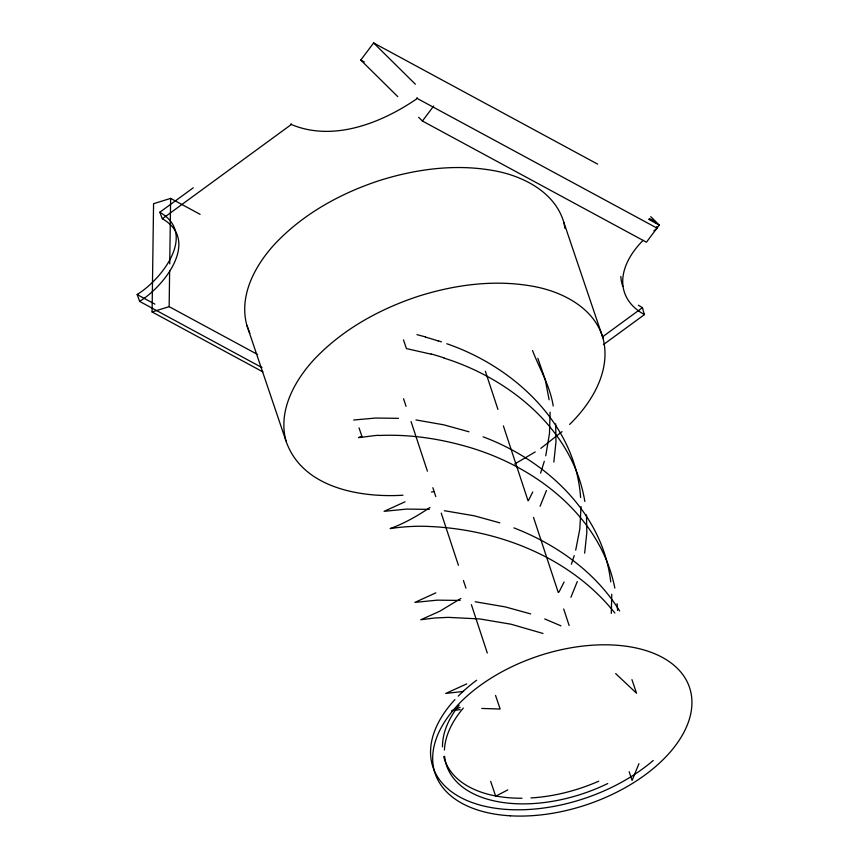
<?xml version="1.0" encoding="UTF-8"?>
<svg xmlns="http://www.w3.org/2000/svg" width="859" height="859" viewBox="0 0 859 859"><rect width="100%" height="100%" fill="white"/><g stroke="black" fill="none" stroke-linecap="round" stroke-linejoin="round"><path stroke-width="1.29" d="M262.908 371.904L152.086 311.946L153.568 203.69L170.63 198.397L200.104 214.342M257.571 354.488L169.148 306.652L169.642 270.564M169.728 263.885L170.63 198.397M611.318 613.401L611.748 594.245M553.84 462.078L555.977 441.88L555.666 423.852M584.657 553.132L586.804 532.934L586.482 514.906M545.723 455.818L549.481 433.548L550.104 412.137M575.702 550.157L579.804 529.09L581.038 506.574M544.295 461.294L540.59 473.18M574.199 555.612L571.407 564.234M546.453 490.521L540.096 506.241M577.28 581.575L570.913 597.284M638.956 763.651L632.095 780.423L629.153 771.747M532.784 491.96L528.725 499.992M564.095 581.994L559.016 592.034M397.76 96.638L360.769 60.076L373.633 42.95L597.639 164.133M418.634 117.275L422.424 121.022L433.677 106.044M650.746 216.64L659.283 225.079L646.43 242.206L422.424 121.022M569.624 424.443C592.098 402.517 611.468 370.379 602.943 337.941L563.805 222.298C555.397 193.554 526.138 177.598 498.639 171.607C458.813 163.21 417.249 168.547 378.798 180.744C339.863 193.651 302.701 214.192 274.483 244.364C254.962 265.732 238.813 295.539 246.812 325.185L285.95 440.839C301.81 487.622 359.653 497.909 402.978 495.213M562.033 431.647L540.794 448.377M140.887 300.532C165.304 284.941 199.707 240.005 162.362 218.777L159.795 212.259L193.264 187.799M417.249 98.474L657.253 228.247A98.474 57.328 -18.7 0 0 653.839 230.824M162.362 218.777L291.319 124.501C333.195 142.089 381.299 123.116 416.604 98.946M602.642 336.771L642.478 307.651A98.474 70.438 -61.6 0 0 644.465 314.587L603.394 344.62M138.245 293.799C162.609 278.295 197.055 233.465 159.795 212.259M140.479 300.822L139.824 301.294M138.009 293.971L137.182 294.573L139.62 301.294M430.026 507.444C417.549 515.905 404.31 523.432 390.115 528.607C401.089 526.889 414.124 525.955 425.817 526.342C496.631 528.575 569.839 556.578 614.872 613.015M460.843 598.487L439.679 611.286L420.76 619.758L434.525 618.008L448.215 617.363L479.837 618.952L511.073 624.225L543.006 633.47M535.232 451.941L514.702 464M507.787 789.893L495.697 796.229L490.661 781.357M405.051 501.796L384.091 511.33L406.479 509.097L429.317 509.376M435.867 592.85L414.908 602.384L437.295 600.151L460.145 600.43M466.695 683.904L445.714 693.46L463.559 691.398M353.683 420.019L375.662 418.043L398.501 418.333M460.134 707.354L451.598 710.78L460.199 709.566M152.086 311.946L169.148 306.652M431.433 492.035L433.999 491.573M481.716 708.439L500.153 709.04L495.536 695.414M444.371 510.708L474.383 515.829L499.831 522.852M475.188 601.762L505.199 606.884L530.647 613.906M415.992 419.944L443.566 424.786L469.014 431.798M416.969 334.656L425.366 336.857M431.239 354.198L406.436 348.593L403.494 339.917M438.176 340.755L441.419 341.85M444.049 358.096C510.149 378.798 573.082 430.058 584.839 501.463M446.83 343.75C513.703 366.729 575.551 423.605 580.609 497.565M483.102 436.834C545.605 460.08 602.825 512.855 610.738 581.876M513.918 527.888C556.245 544.273 595.545 571.954 619.672 611.017M544.735 618.942L560.97 625.857M360.769 60.076L364.313 61.988M649.318 218.454L655.213 221.643L655.675 223.265M648.674 219.346L659.283 225.079M137.182 294.573L154.856 304.14M139.663 301.412L261.995 367.598M615.667 673.596L636.551 693.245L631.934 679.619M373.633 42.95L415.359 84.203M537.852 358.31L545.282 379.796L549.105 399.768M602.943 337.941C594.546 309.197 565.276 293.252 537.777 287.25C497.962 278.853 456.397 284.189 417.936 296.387C379.012 309.304 341.839 329.845 313.632 360.007C294.1 381.375 277.951 411.182 285.95 440.839M246.812 325.185L249.829 333.335M417.012 97.593L417.302 98.431M532.526 350.515C539.549 368.876 550.179 386.131 553.196 405.963M359.041 427.879L361.972 436.555C348.464 439.787 378.948 434.332 379.184 435.492C407.091 434.235 435.105 437.961 462.013 445.273C531.7 463.645 600.119 513.993 614.84 588.071M657.253 228.247L656.695 226.561M291.319 124.501L291.04 123.642M485.367 371.238L497.93 409.378M503.385 425.914L528.092 500.915M533.536 517.451L558.243 592.452M563.687 608.988L569.13 625.513M403.537 398.726L406.049 406.35M411.074 421.608L427.417 471.194M432.861 487.719L435.792 496.62M441.236 513.145L458.405 565.276M463.43 580.534L465.943 588.157M471.387 604.682L487.3 653.001M563.805 222.298L565.039 228.419M617.095 603.705L617.578 610.459M644.465 314.587A98.474 57.328 -18.7 0 1 643.133 240.305M642.478 307.651A98.087 57.102 -18.7 0 1 638.387 305.192M622.861 286.487A98.087 57.102 -18.7 0 1 620.842 276.405M653.248 760.473A134.283 78.169 -18.7 0 1 477.013 804.185A134.283 78.169 -18.7 0 1 454.905 699.591M458.223 696.123A134.283 78.169 -18.7 0 1 476.648 680.242M598.723 781.185A120.851 70.352 -18.7 0 1 530.937 797.936M522.004 798.236A120.851 70.352 -18.7 0 1 443.716 756.564M442.492 746.89A120.851 70.352 -18.7 0 1 459.114 705.218M607.732 783.537A120.851 70.352 -18.7 0 1 444.608 756.242M444.436 750.025A120.851 70.352 -18.7 0 1 463.312 708.095M425.42 337.082A146.878 65.177 24.7 0 1 438.197 340.98M431.175 353.972A146.878 65.563 24.8 0 1 444.028 357.881M510.343 815.814A134.283 78.169 -18.7 0 0 691.141 693.707A134.283 78.169 -18.7 0 0 485.432 681.81A134.283 78.169 -18.7 0 0 510.343 815.814"/></g></svg>
